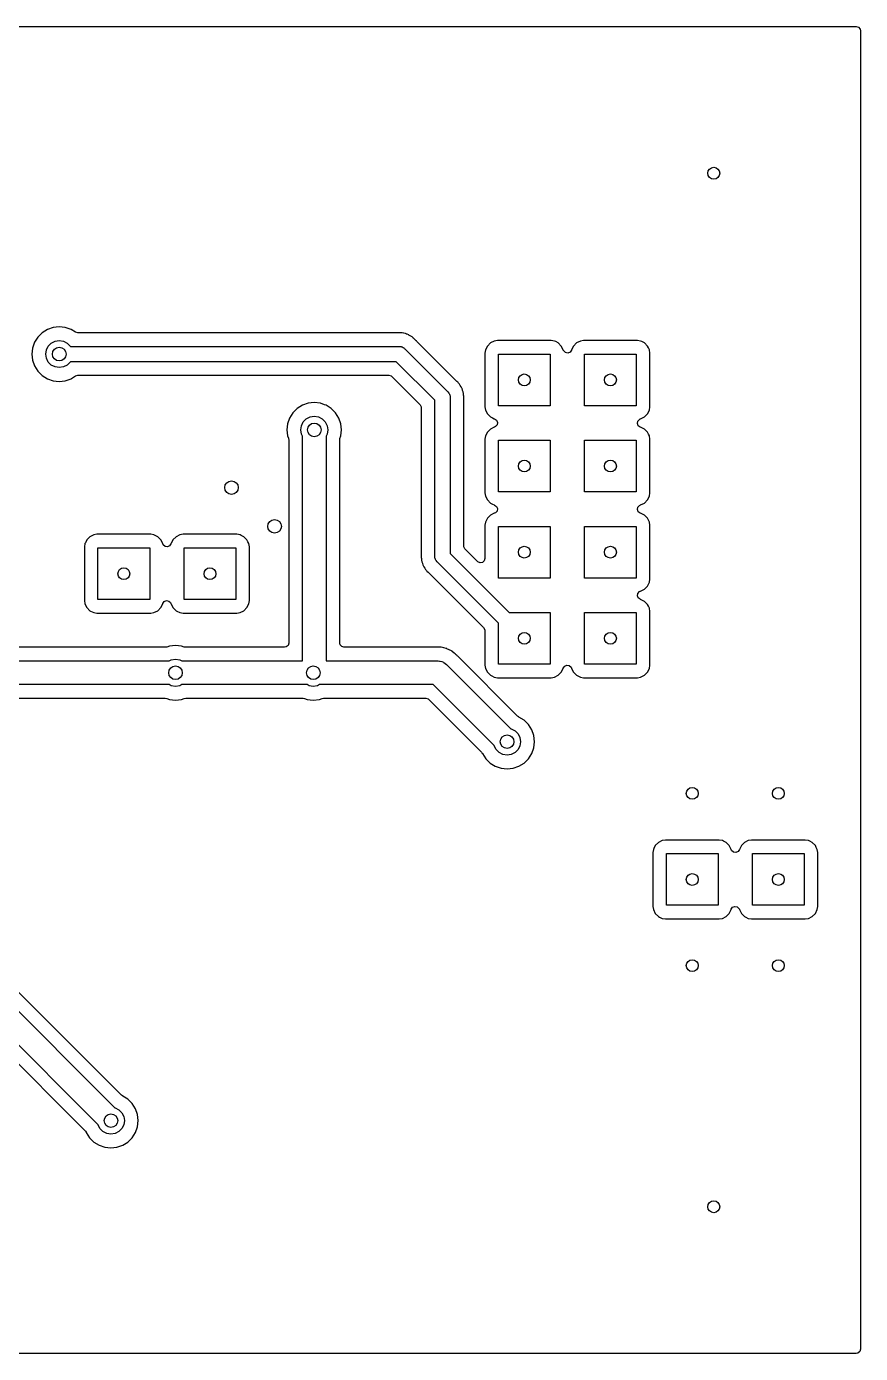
# Model space of a CAD drawing. Extents: x 0.23 to 2.57, y 0.23 to 1.77.
# Drawn here: x 1.602 to 2.57, y 0.23 to 1.77 of the extents above; entities that cross this region are included whole.
import ezdxf

# ---------------------------------------------------------------- set-up
doc = ezdxf.new("R2010")
doc.units = 0
doc.header["$MEASUREMENT"] = 0
doc.layers.add('BLACK', color=7, linetype='CONTINUOUS')

msp = doc.modelspace()

# ---------------------------------------------------------------- linework, layer by layer
at = {"layer": 'BLACK', "linetype": 'CONTINUOUS'}
for p, q in [((0.234665, 1.7703), (2.56533, 1.7703)), ((2.56533, 1.7703), (2.56802, 1.76951)), ((2.56802, 1.76951), (2.56985, 1.7674)), ((2.56985, 1.7674), (2.5703, 1.76533)), ((2.5703, 1.76533), (2.5703, 0.234665)), ((1.62624, 1.41857), (1.62023, 1.4148)), ((1.63294, 1.42092), (1.62624, 1.41857)), ((1.62624, 1.41857), (1.62624, 1.41857)), ((1.64, 1.42172), (1.63294, 1.42092)), ((1.63294, 1.42092), (1.63294, 1.42092)), ((1.63294, 1.42092), (1.63294, 1.42092)), ((1.64706, 1.42092), (1.64, 1.42172)), ((1.65376, 1.41857), (1.64706, 1.42092)), ((1.65883, 1.41539), (1.65376, 1.41857)), ((1.65376, 1.41857), (1.65376, 1.41857)), ((1.61143, 1.40376), (1.60989, 1.39938)), ((1.6152, 1.40977), (1.61143, 1.40376)), ((1.61143, 1.40376), (1.61143, 1.40376)), ((1.62023, 1.4148), (1.6152, 1.40977)), ((1.6152, 1.40977), (1.6152, 1.40977)), ((1.62023, 1.4148), (1.62023, 1.4148)), ((1.62726, 1.39926), (1.63074, 1.40274)), ((1.63074, 1.40274), (1.63513, 1.40498)), ((1.63513, 1.40498), (1.64, 1.40575)), ((1.64, 1.40575), (1.64487, 1.40498)), ((1.64487, 1.40498), (1.64926, 1.40274)), ((1.64926, 1.40274), (1.65274, 1.39926)), ((1.66147, 1.41463), (1.65883, 1.41539)), ((2.03372, 1.41463), (1.66147, 1.41463)), ((2.03396, 1.41464), (2.03372, 1.41463)), ((2.03578, 1.41481), (2.03396, 1.41464)), ((2.03655, 1.41469), (2.03578, 1.41481)), ((2.03578, 1.41481), (2.03578, 1.41481)), ((2.03733, 1.41463), (2.03655, 1.41469)), ((2.03811, 1.41463), (2.03733, 1.41463)), ((2.03989, 1.41417), (2.03811, 1.41463)), ((2.03811, 1.41463), (2.03811, 1.41463)), ((2.04012, 1.41412), (2.03989, 1.41417)), ((2.04192, 1.41384), (2.04012, 1.41412)), ((2.04193, 1.41384), (2.04192, 1.41384)), ((2.04264, 1.41353), (2.04193, 1.41384)), ((2.04338, 1.41327), (2.04264, 1.41353)), ((2.04414, 1.41308), (2.04338, 1.41327)), ((2.04574, 1.4122), (2.04414, 1.41308)), ((2.04414, 1.41308), (2.04414, 1.41308)), ((2.04595, 1.41209), (2.04574, 1.4122)), ((2.04676, 1.41175), (2.04595, 1.41209)), ((2.04764, 1.41137), (2.04676, 1.41175)), ((2.04825, 1.41089), (2.04764, 1.41137)), ((2.04764, 1.41137), (2.04764, 1.41137)), ((2.0489, 1.41046), (2.04825, 1.41089)), ((2.04959, 1.41008), (2.0489, 1.41046)), ((2.05093, 1.40883), (2.04959, 1.41008)), ((2.04959, 1.41008), (2.04959, 1.41008)), ((2.0511, 1.40868), (2.05093, 1.40883)), ((2.05132, 1.40851), (2.0511, 1.40868)), ((2.05214, 1.40769), (2.05132, 1.40851)), ((2.05132, 1.40851), (2.05132, 1.40851)), ((2.05413, 1.40582), (2.05214, 1.40769)), ((2.05432, 1.40558), (2.05413, 1.40582)), ((2.05433, 1.40559), (2.05432, 1.40558)), ((2.05472, 1.4051), (2.05433, 1.40559)), ((2.10151, 1.35832), (2.05472, 1.4051)), ((2.14062, 1.40292), (2.13708, 1.39938)), ((2.14507, 1.40518), (2.14062, 1.40292)), ((2.14876, 1.40577), (2.14507, 1.40518)), ((2.21124, 1.40577), (2.14876, 1.40577)), ((2.21493, 1.40518), (2.21124, 1.40577)), ((2.21124, 1.40577), (2.21124, 1.40577)), ((2.2164, 1.40444), (2.21493, 1.40518)), ((2.21938, 1.40292), (2.2164, 1.40444)), ((2.22292, 1.39938), (2.21938, 1.40292)), ((2.24062, 1.40292), (2.23708, 1.39938)), ((2.24507, 1.40518), (2.24062, 1.40292)), ((2.24876, 1.40577), (2.24507, 1.40518)), ((2.31124, 1.40577), (2.24876, 1.40577)), ((2.31493, 1.40518), (2.31124, 1.40577)), ((2.31124, 1.40577), (2.31124, 1.40577)), ((2.3164, 1.40444), (2.31493, 1.40518)), ((2.31938, 1.40292), (2.3164, 1.40444)), ((2.32292, 1.39938), (2.31938, 1.40292)), ((1.60908, 1.39706), (1.60828, 1.39)), ((1.60828, 1.39), (1.60908, 1.38294)), ((1.60989, 1.39938), (1.60908, 1.39706)), ((1.62425, 1.39), (1.62502, 1.39487)), ((1.62502, 1.38513), (1.62425, 1.39)), ((1.62502, 1.39487), (1.62726, 1.39926)), ((1.65274, 1.39926), (1.65294, 1.39886)), ((1.65294, 1.39886), (2.035, 1.39886)), ((2.035, 1.39886), (2.03684, 1.39866)), ((2.03684, 1.39866), (2.03748, 1.39838)), ((2.03748, 1.39838), (2.03817, 1.39827)), ((2.03817, 1.39827), (2.03915, 1.39764)), ((2.03915, 1.39764), (2.04021, 1.39717)), ((2.04021, 1.39717), (2.04068, 1.39665)), ((2.04068, 1.39665), (2.04126, 1.39626)), ((2.04126, 1.39626), (2.09126, 1.34626)), ((2.13482, 1.39493), (2.13423, 1.39124)), ((2.13423, 1.39124), (2.13423, 1.39124)), ((2.13423, 1.39124), (2.13423, 1.32876)), ((2.13708, 1.39938), (2.13482, 1.39493)), ((2.13482, 1.39493), (2.13482, 1.39493)), ((2.15, 1.33), (2.15, 1.39)), ((2.15, 1.39), (2.21, 1.39)), ((2.21, 1.39), (2.21, 1.33)), ((2.22518, 1.39493), (2.22292, 1.39938)), ((2.22528, 1.39463), (2.22518, 1.39493)), ((2.22575, 1.3936), (2.22528, 1.39463)), ((2.22781, 1.39171), (2.22575, 1.3936)), ((2.23057, 1.39123), (2.22781, 1.39171)), ((2.23314, 1.39232), (2.23057, 1.39123)), ((2.23472, 1.39463), (2.23314, 1.39232)), ((2.23482, 1.39493), (2.23472, 1.39463)), ((2.23708, 1.39938), (2.23482, 1.39493)), ((2.25, 1.33), (2.25, 1.39)), ((2.25, 1.39), (2.31, 1.39)), ((2.31, 1.39), (2.31, 1.33)), ((2.32405, 1.39716), (2.32292, 1.39938)), ((2.32518, 1.39493), (2.32405, 1.39716)), ((2.32577, 1.39124), (2.32518, 1.39493)), ((2.32577, 1.32876), (2.32577, 1.39124)), ((1.60908, 1.38294), (1.60908, 1.38294)), ((1.60908, 1.38294), (1.61143, 1.37624)), ((1.61143, 1.37624), (1.61143, 1.37624)), ((1.61143, 1.37624), (1.6152, 1.37023)), ((1.62726, 1.38074), (1.62502, 1.38513)), ((1.63074, 1.37726), (1.62726, 1.38074)), ((1.63513, 1.37502), (1.63074, 1.37726)), ((1.64, 1.37425), (1.63513, 1.37502)), ((1.64487, 1.37502), (1.64, 1.37425)), ((1.64926, 1.37726), (1.64487, 1.37502)), ((1.65274, 1.38074), (1.64926, 1.37726)), ((1.65294, 1.38114), (1.65274, 1.38074)), ((2.03133, 1.38114), (1.65294, 1.38114)), ((2.07614, 1.33633), (2.03133, 1.38114)), ((1.6152, 1.37023), (1.6152, 1.37023)), ((1.6152, 1.37023), (1.62023, 1.3652)), ((1.62023, 1.3652), (1.62023, 1.3652)), ((1.62023, 1.3652), (1.62624, 1.36143)), ((1.62624, 1.36143), (1.62624, 1.36143)), ((1.62624, 1.36143), (1.62624, 1.36143)), ((1.62624, 1.36143), (1.63294, 1.35908)), ((1.63294, 1.35908), (1.64, 1.35828)), ((1.64, 1.35828), (1.64706, 1.35908)), ((1.64706, 1.35908), (1.65376, 1.36143)), ((1.65376, 1.36143), (1.65429, 1.36176)), ((1.65429, 1.36176), (1.65883, 1.36461)), ((1.65883, 1.36461), (1.66147, 1.36537)), ((1.66147, 1.36537), (2.02274, 1.36537)), ((2.02274, 1.36537), (2.02543, 1.36459)), ((2.02543, 1.36459), (2.02625, 1.36392)), ((2.02625, 1.36392), (2.05892, 1.33125)), ((2.10168, 1.35816), (2.10151, 1.35832)), ((2.10281, 1.35723), (2.10168, 1.35816)), ((2.10309, 1.35699), (2.10281, 1.35723)), ((2.10355, 1.35636), (2.10309, 1.35699)), ((2.10309, 1.35699), (2.10309, 1.35699)), ((2.10406, 1.35577), (2.10355, 1.35636)), ((2.10461, 1.35521), (2.10406, 1.35577)), ((2.09126, 1.34626), (2.09243, 1.34482)), ((2.09243, 1.34482), (2.09268, 1.34417)), ((2.09268, 1.34417), (2.09309, 1.3436)), ((2.09309, 1.3436), (2.09333, 1.34247)), ((2.09333, 1.34247), (2.09375, 1.34139)), ((2.09375, 1.34139), (2.09371, 1.34069)), ((2.09371, 1.34069), (2.09386, 1.34)), ((2.10555, 1.35364), (2.10461, 1.35521)), ((2.10567, 1.35344), (2.10555, 1.35364)), ((2.10675, 1.35196), (2.10567, 1.35344)), ((2.10704, 1.35123), (2.10675, 1.35196)), ((2.10738, 1.35053), (2.10704, 1.35123)), ((2.10778, 1.34986), (2.10738, 1.35053)), ((2.10829, 1.3481), (2.10778, 1.34986)), ((2.10837, 1.34788), (2.10829, 1.3481)), ((2.10904, 1.34617), (2.10837, 1.34788)), ((2.10914, 1.3454), (2.10904, 1.34617)), ((2.10904, 1.34617), (2.10904, 1.34617)), ((2.10904, 1.34617), (2.10904, 1.34617)), ((2.1093, 1.34463), (2.10914, 1.3454)), ((2.10952, 1.34388), (2.1093, 1.34463)), ((2.10957, 1.34205), (2.10952, 1.34388)), ((2.10959, 1.34182), (2.10957, 1.34205)), ((2.10963, 1.34155), (2.10959, 1.34182)), ((2.10963, 1.34039), (2.10963, 1.34155)), ((2.10963, 1.34155), (2.10963, 1.34155)), ((2.10971, 1.33766), (2.10963, 1.34039)), ((1.91634, 1.32679), (1.91132, 1.32177)), ((1.91635, 1.32679), (1.91634, 1.32679)), ((1.92236, 1.33057), (1.91635, 1.32679)), ((1.92906, 1.33292), (1.92236, 1.33057)), ((1.92236, 1.33057), (1.92236, 1.33057)), ((1.93612, 1.33371), (1.92906, 1.33292)), ((1.92906, 1.33292), (1.92906, 1.33292)), ((1.92906, 1.33292), (1.92906, 1.33292)), ((1.94318, 1.33292), (1.93612, 1.33371)), ((1.94794, 1.33125), (1.94318, 1.33292)), ((1.94988, 1.33057), (1.94794, 1.33125)), ((1.95589, 1.32679), (1.94988, 1.33057)), ((1.94988, 1.33057), (1.94988, 1.33057)), ((1.96092, 1.32177), (1.95589, 1.32679)), ((1.95589, 1.32679), (1.95589, 1.32679)), ((2.05892, 1.33125), (2.06026, 1.3288)), ((2.06026, 1.3288), (2.06037, 1.32774)), ((2.06037, 1.32774), (2.06037, 1.15827)), ((2.07614, 1.155), (2.07614, 1.33633)), ((2.09386, 1.34), (2.09386, 1.15867)), ((2.10963, 1.33673), (2.10969, 1.33735)), ((2.10963, 1.16726), (2.10963, 1.33673)), ((2.10968, 1.33735), (2.10971, 1.33766)), ((2.10969, 1.33735), (2.10968, 1.33735)), ((2.13423, 1.32876), (2.13482, 1.32507)), ((2.13482, 1.32507), (2.13708, 1.32062)), ((2.21, 1.33), (2.15, 1.33)), ((2.31, 1.33), (2.25, 1.33)), ((2.32292, 1.32062), (2.32518, 1.32507)), ((2.32518, 1.32507), (2.32577, 1.32876)), ((1.90754, 1.31576), (1.9052, 1.30906)), ((1.91132, 1.32177), (1.90754, 1.31576)), ((1.90754, 1.31576), (1.90754, 1.31576)), ((1.91132, 1.32177), (1.91132, 1.32177)), ((1.92114, 1.30687), (1.92338, 1.31126)), ((1.92338, 1.31126), (1.92686, 1.31474)), ((1.92686, 1.31474), (1.93125, 1.31698)), ((1.93125, 1.31698), (1.93612, 1.31775)), ((1.93612, 1.31775), (1.94099, 1.31698)), ((1.94099, 1.31698), (1.94538, 1.31474)), ((1.94538, 1.31474), (1.94886, 1.31126)), ((1.94886, 1.31126), (1.9511, 1.30687)), ((1.96469, 1.31576), (1.96092, 1.32177)), ((1.96092, 1.32177), (1.96092, 1.32177)), ((1.96704, 1.30906), (1.96469, 1.31576)), ((1.96469, 1.31576), (1.96469, 1.31576)), ((1.96469, 1.31576), (1.96469, 1.31576)), ((2.13708, 1.32062), (2.14062, 1.31708)), ((2.14062, 1.31708), (2.14288, 1.31593)), ((2.14288, 1.31593), (2.14507, 1.31482)), ((2.14507, 1.31482), (2.14507, 1.31482)), ((2.14507, 1.31482), (2.14537, 1.31472)), ((2.14537, 1.31472), (2.14768, 1.31314)), ((2.14768, 1.31314), (2.14877, 1.31057)), ((2.14877, 1.31057), (2.14829, 1.30781)), ((2.31123, 1.30943), (2.31171, 1.31219)), ((2.31171, 1.31219), (2.3136, 1.31425)), ((2.3136, 1.31425), (2.31463, 1.31472)), ((2.31463, 1.31472), (2.31493, 1.31482)), ((2.31493, 1.31482), (2.31938, 1.31708)), ((2.31493, 1.31482), (2.31493, 1.31482)), ((2.31938, 1.31708), (2.32292, 1.32062)), ((1.9052, 1.30906), (1.9044, 1.302)), ((1.9044, 1.302), (1.9052, 1.29494)), ((1.9052, 1.30906), (1.9052, 1.30906)), ((1.9052, 1.29494), (1.90612, 1.29232)), ((1.92037, 1.302), (1.92114, 1.30687)), ((1.92114, 1.29713), (1.92037, 1.302)), ((1.92234, 1.29478), (1.92114, 1.29713)), ((1.92234, 1.03378), (1.92234, 1.29478)), ((1.9511, 1.29713), (1.9499, 1.29478)), ((1.9499, 1.29478), (1.9499, 1.03378)), ((1.9511, 1.30687), (1.95187, 1.302)), ((1.95187, 1.302), (1.9511, 1.29713)), ((1.96594, 1.29181), (1.96704, 1.29494)), ((1.96783, 1.302), (1.96704, 1.30906)), ((1.96704, 1.29494), (1.96783, 1.302)), ((2.13482, 1.29493), (2.13423, 1.29124)), ((2.13708, 1.29938), (2.13482, 1.29493)), ((2.13482, 1.29493), (2.13482, 1.29493)), ((2.14062, 1.30292), (2.13708, 1.29938)), ((2.14507, 1.30518), (2.14062, 1.30292)), ((2.14537, 1.30528), (2.14507, 1.30518)), ((2.1464, 1.30575), (2.14537, 1.30528)), ((2.14829, 1.30781), (2.1464, 1.30575)), ((2.31232, 1.30686), (2.31123, 1.30943)), ((2.31463, 1.30528), (2.31232, 1.30686)), ((2.31493, 1.30518), (2.31463, 1.30528)), ((2.31938, 1.30292), (2.31493, 1.30518)), ((2.32292, 1.29938), (2.31938, 1.30292)), ((2.32405, 1.29716), (2.32292, 1.29938)), ((2.32518, 1.29493), (2.32405, 1.29716)), ((2.32577, 1.29124), (2.32518, 1.29493)), ((1.90612, 1.29232), (1.90629, 1.29181)), ((1.90629, 1.29181), (1.90657, 1.29018)), ((1.90657, 1.29018), (1.90657, 1.05451)), ((1.96567, 1.29018), (1.96594, 1.29181)), ((1.96567, 1.05451), (1.96567, 1.29018)), ((2.13423, 1.29124), (2.13423, 1.29124)), ((2.13423, 1.29124), (2.13423, 1.22876)), ((2.15, 1.23), (2.15, 1.29)), ((2.15, 1.29), (2.21, 1.29)), ((2.21, 1.29), (2.21, 1.23)), ((2.25, 1.23), (2.25, 1.29)), ((2.25, 1.29), (2.31, 1.29)), ((2.31, 1.29), (2.31, 1.23)), ((2.32577, 1.22876), (2.32577, 1.29124)), ((2.13423, 1.22876), (2.13482, 1.22507)), ((2.13482, 1.22507), (2.13708, 1.22062)), ((2.13708, 1.22062), (2.14062, 1.21708)), ((2.14062, 1.21708), (2.14288, 1.21593)), ((2.21, 1.23), (2.15, 1.23)), ((2.31, 1.23), (2.25, 1.23)), ((2.31493, 1.21482), (2.31938, 1.21708)), ((2.31938, 1.21708), (2.32292, 1.22062)), ((2.32292, 1.22062), (2.32518, 1.22507)), ((2.32518, 1.22507), (2.32577, 1.22876)), ((2.14062, 1.20292), (2.13708, 1.19938)), ((2.14507, 1.20518), (2.14062, 1.20292)), ((2.14288, 1.21593), (2.14507, 1.21482)), ((2.14507, 1.21482), (2.14507, 1.21482)), ((2.14507, 1.21482), (2.14537, 1.21472)), ((2.14537, 1.20528), (2.14507, 1.20518)), ((2.14537, 1.21472), (2.14768, 1.21314)), ((2.1464, 1.20575), (2.14537, 1.20528)), ((2.14829, 1.20781), (2.1464, 1.20575)), ((2.14768, 1.21314), (2.14877, 1.21057)), ((2.14877, 1.21057), (2.14829, 1.20781)), ((2.31123, 1.20943), (2.31171, 1.21219)), ((2.31232, 1.20686), (2.31123, 1.20943)), ((2.31171, 1.21219), (2.3136, 1.21425)), ((2.31463, 1.20528), (2.31232, 1.20686)), ((2.3136, 1.21425), (2.31463, 1.21472)), ((2.31463, 1.21472), (2.31493, 1.21482)), ((2.31493, 1.20518), (2.31463, 1.20528)), ((2.31493, 1.21482), (2.31493, 1.21482)), ((2.31938, 1.20292), (2.31493, 1.20518)), ((2.32292, 1.19938), (2.31938, 1.20292)), ((2.13482, 1.19493), (2.13423, 1.19124)), ((2.13423, 1.19124), (2.13423, 1.19124)), ((2.13423, 1.19124), (2.13423, 1.15257)), ((2.13708, 1.19938), (2.13482, 1.19493)), ((2.13482, 1.19493), (2.13482, 1.19493)), ((2.15, 1.13), (2.15, 1.19)), ((2.15, 1.19), (2.21, 1.19)), ((2.21, 1.19), (2.21, 1.13)), ((2.25, 1.13), (2.25, 1.19)), ((2.25, 1.19), (2.31, 1.19)), ((2.31, 1.19), (2.31, 1.13)), ((2.32405, 1.19716), (2.32292, 1.19938)), ((2.32518, 1.19493), (2.32405, 1.19716)), ((2.32577, 1.19124), (2.32518, 1.19493)), ((2.32577, 1.12876), (2.32577, 1.19124)), ((1.67032, 1.17092), (1.66982, 1.16993)), ((1.67208, 1.17438), (1.67032, 1.17092)), ((1.67562, 1.17792), (1.67208, 1.17438)), ((1.68007, 1.18018), (1.67562, 1.17792)), ((1.68376, 1.18077), (1.68007, 1.18018)), ((1.74624, 1.18077), (1.68376, 1.18077)), ((1.74993, 1.18018), (1.74624, 1.18077)), ((1.74624, 1.18077), (1.74624, 1.18077)), ((1.7514, 1.17944), (1.74993, 1.18018)), ((1.75438, 1.17792), (1.7514, 1.17944)), ((1.75792, 1.17438), (1.75438, 1.17792)), ((1.76018, 1.16993), (1.75792, 1.17438)), ((1.77208, 1.17438), (1.76982, 1.16993)), ((1.77562, 1.17792), (1.77208, 1.17438)), ((1.78007, 1.18018), (1.77562, 1.17792)), ((1.78376, 1.18077), (1.78007, 1.18018)), ((1.84624, 1.18077), (1.78376, 1.18077)), ((1.84993, 1.18018), (1.84624, 1.18077)), ((1.84624, 1.18077), (1.84624, 1.18077)), ((1.8514, 1.17944), (1.84993, 1.18018)), ((1.85438, 1.17792), (1.8514, 1.17944)), ((1.85792, 1.17438), (1.85438, 1.17792)), ((1.85905, 1.17216), (1.85792, 1.17438)), ((1.86018, 1.16993), (1.85905, 1.17216)), ((1.66982, 1.16993), (1.66923, 1.16624)), ((1.66923, 1.16624), (1.66923, 1.16624)), ((1.66923, 1.16624), (1.66923, 1.10376)), ((1.685, 1.105), (1.685, 1.165)), ((1.685, 1.165), (1.745, 1.165)), ((1.745, 1.165), (1.745, 1.105)), ((1.76028, 1.16963), (1.76018, 1.16993)), ((1.76075, 1.1686), (1.76028, 1.16963)), ((1.76281, 1.16671), (1.76075, 1.1686)), ((1.76557, 1.16623), (1.76281, 1.16671)), ((1.76814, 1.16732), (1.76557, 1.16623)), ((1.76972, 1.16963), (1.76814, 1.16732)), ((1.76982, 1.16993), (1.76972, 1.16963)), ((1.785, 1.105), (1.785, 1.165)), ((1.785, 1.165), (1.845, 1.165)), ((1.845, 1.165), (1.845, 1.105)), ((1.86077, 1.16624), (1.86018, 1.16993)), ((1.86077, 1.10376), (1.86077, 1.16624)), ((2.06032, 1.15765), (2.06029, 1.15734)), ((2.06029, 1.15734), (2.06037, 1.15461)), ((2.06037, 1.15827), (2.06031, 1.15765)), ((2.06031, 1.15765), (2.06032, 1.15765)), ((2.09386, 1.15867), (2.16253, 1.09)), ((2.10974, 1.1662), (2.10963, 1.16726)), ((2.11108, 1.16375), (2.10974, 1.1662)), ((2.12576, 1.14906), (2.11108, 1.16375)), ((2.06037, 1.15461), (2.06037, 1.15345)), ((2.06037, 1.15345), (2.06041, 1.15318)), ((2.06041, 1.15318), (2.06043, 1.15295)), ((2.06043, 1.15295), (2.06048, 1.15112)), ((2.06048, 1.15112), (2.06048, 1.15112)), ((2.06048, 1.15112), (2.0607, 1.15037)), ((2.0607, 1.15037), (2.06086, 1.1496)), ((2.06086, 1.1496), (2.06096, 1.14883)), ((2.06096, 1.14883), (2.06096, 1.14883)), ((2.06096, 1.14883), (2.06163, 1.14712)), ((2.06163, 1.14712), (2.06171, 1.1469)), ((2.06171, 1.1469), (2.06222, 1.14514)), ((2.06222, 1.14514), (2.06222, 1.14514)), ((2.06222, 1.14514), (2.06262, 1.14447)), ((2.06262, 1.14447), (2.06296, 1.14377)), ((2.06296, 1.14377), (2.06325, 1.14304)), ((2.06325, 1.14304), (2.06325, 1.14304)), ((2.06325, 1.14304), (2.06433, 1.14156)), ((2.06433, 1.14156), (2.06445, 1.14136)), ((2.06445, 1.14136), (2.06539, 1.13979)), ((2.07629, 1.15431), (2.07614, 1.155)), ((2.07625, 1.15361), (2.07629, 1.15431)), ((2.07667, 1.15253), (2.07625, 1.15361)), ((2.07691, 1.1514), (2.07667, 1.15253)), ((2.07732, 1.15083), (2.07691, 1.1514)), ((2.07757, 1.15018), (2.07732, 1.15083)), ((2.07874, 1.14874), (2.07757, 1.15018)), ((2.15, 1.07747), (2.07874, 1.14874)), ((2.12602, 1.14882), (2.12576, 1.14906)), ((2.12857, 1.14766), (2.12602, 1.14882)), ((2.13133, 1.14806), (2.12857, 1.14766)), ((2.13344, 1.14989), (2.13133, 1.14806)), ((2.13423, 1.15257), (2.13344, 1.14989)), ((2.06539, 1.13979), (2.06594, 1.13923)), ((2.06594, 1.13923), (2.06645, 1.13864)), ((2.06645, 1.13864), (2.06691, 1.13801)), ((2.06691, 1.13801), (2.06832, 1.13684)), ((2.06832, 1.13684), (2.06849, 1.13668)), ((2.06849, 1.13668), (2.11726, 1.08792)), ((2.21, 1.13), (2.15, 1.13)), ((2.31, 1.13), (2.25, 1.13)), ((2.32292, 1.12062), (2.32518, 1.12507)), ((2.32518, 1.12507), (2.32577, 1.12876)), ((2.31123, 1.10943), (2.31171, 1.11219)), ((2.31232, 1.10686), (2.31123, 1.10943)), ((2.31171, 1.11219), (2.3136, 1.11425)), ((2.3136, 1.11425), (2.31463, 1.11472)), ((2.31463, 1.11472), (2.31493, 1.11482)), ((2.31493, 1.11482), (2.31938, 1.11708)), ((2.31493, 1.11482), (2.31493, 1.11482)), ((2.31938, 1.11708), (2.32292, 1.12062)), ((1.66923, 1.10376), (1.66982, 1.10007)), ((1.66982, 1.10007), (1.67208, 1.09562)), ((1.67208, 1.09562), (1.67562, 1.09208)), ((1.745, 1.105), (1.685, 1.105)), ((1.75438, 1.09208), (1.75792, 1.09562)), ((1.75792, 1.09562), (1.76018, 1.10007)), ((1.76018, 1.10007), (1.76028, 1.10037)), ((1.76018, 1.10007), (1.76018, 1.10007)), ((1.76028, 1.10037), (1.76186, 1.10268)), ((1.76186, 1.10268), (1.76443, 1.10377)), ((1.76443, 1.10377), (1.76719, 1.10329)), ((1.76719, 1.10329), (1.76925, 1.1014)), ((1.76925, 1.1014), (1.76972, 1.10037)), ((1.76972, 1.10037), (1.76982, 1.10007)), ((1.76982, 1.10007), (1.77208, 1.09562)), ((1.77208, 1.09562), (1.77562, 1.09208)), ((1.845, 1.105), (1.785, 1.105)), ((1.85438, 1.09208), (1.85792, 1.09562)), ((1.85792, 1.09562), (1.86018, 1.10007)), ((1.86018, 1.10007), (1.86077, 1.10376)), ((2.31463, 1.10528), (2.31232, 1.10686)), ((2.31493, 1.10518), (2.31463, 1.10528)), ((2.31938, 1.10292), (2.31493, 1.10518)), ((2.32292, 1.09938), (2.31938, 1.10292)), ((2.32405, 1.09716), (2.32292, 1.09938)), ((2.32518, 1.09493), (2.32405, 1.09716)), ((2.32577, 1.09124), (2.32518, 1.09493)), ((1.67562, 1.09208), (1.67635, 1.09171)), ((1.67635, 1.09171), (1.68007, 1.08982)), ((1.68007, 1.08982), (1.68376, 1.08923)), ((1.68376, 1.08923), (1.74624, 1.08923)), ((1.74624, 1.08923), (1.74993, 1.08982)), ((1.74993, 1.08982), (1.75438, 1.09208)), ((1.77562, 1.09208), (1.77635, 1.09171)), ((1.77635, 1.09171), (1.78007, 1.08982)), ((1.78007, 1.08982), (1.78376, 1.08923)), ((1.78376, 1.08923), (1.84624, 1.08923)), ((1.84624, 1.08923), (1.84993, 1.08982)), ((1.84993, 1.08982), (1.85438, 1.09208)), ((2.11726, 1.08792), (2.13278, 1.07239)), ((2.16253, 1.09), (2.21, 1.09)), ((2.21, 1.09), (2.21, 1.03)), ((2.25, 1.03), (2.25, 1.09)), ((2.25, 1.09), (2.31, 1.09)), ((2.31, 1.09), (2.31, 1.03)), ((2.32577, 1.02876), (2.32577, 1.09124)), ((2.13278, 1.07239), (2.13412, 1.06994)), ((2.13412, 1.06994), (2.13423, 1.06889)), ((2.13423, 1.06889), (2.13423, 1.02876)), ((2.15, 1.03), (2.15, 1.07747)), ((1.76318, 1.04955), (1.54429, 1.04955)), ((1.76482, 1.04983), (1.76318, 1.04955)), ((1.76483, 1.04983), (1.76482, 1.04983)), ((1.76794, 1.05092), (1.76483, 1.04983)), ((1.775, 1.05172), (1.76794, 1.05092)), ((1.78206, 1.05092), (1.775, 1.05172)), ((1.78517, 1.04983), (1.78206, 1.05092)), ((1.78518, 1.04983), (1.78517, 1.04983)), ((1.78682, 1.04955), (1.78518, 1.04983)), ((1.90161, 1.04955), (1.78682, 1.04955)), ((1.90367, 1.05), (1.90161, 1.04955)), ((1.90578, 1.05183), (1.90367, 1.05)), ((1.90657, 1.05451), (1.90578, 1.05183)), ((1.96611, 1.05245), (1.96567, 1.05451)), ((1.96795, 1.05033), (1.96611, 1.05245)), ((1.97063, 1.04955), (1.96795, 1.05033)), ((2.07957, 1.04955), (1.97063, 1.04955)), ((2.08259, 1.04964), (2.07957, 1.04955)), ((2.08288, 1.04961), (2.08259, 1.04964)), ((2.08259, 1.04964), (2.08259, 1.04964)), ((2.08317, 1.04958), (2.08288, 1.04961)), ((2.08288, 1.04961), (2.08288, 1.04961)), ((2.08345, 1.04955), (2.08317, 1.04958)), ((2.08317, 1.04958), (2.08317, 1.04958)), ((2.0864, 1.04885), (2.08345, 1.04955)), ((2.08936, 1.04824), (2.0864, 1.04885)), ((2.08963, 1.04815), (2.08936, 1.04824)), ((2.08936, 1.04824), (2.08936, 1.04824)), ((2.08936, 1.04824), (2.08936, 1.04824)), ((2.08936, 1.04824), (2.08936, 1.04824)), ((2.0899, 1.04806), (2.08963, 1.04815)), ((2.08963, 1.04815), (2.08963, 1.04815)), ((2.0899, 1.04805), (2.0899, 1.04806)), ((2.09017, 1.04795), (2.0899, 1.04805)), ((2.09288, 1.0466), (2.09017, 1.04795)), ((2.09017, 1.04795), (2.09017, 1.04795)), ((2.09017, 1.04795), (2.09017, 1.04795)), ((2.09017, 1.04795), (2.09017, 1.04795)), ((1.53571, 1.03378), (1.76778, 1.03378)), ((1.76778, 1.03378), (1.77013, 1.03498)), ((1.77013, 1.03498), (1.775, 1.03575)), ((1.775, 1.03575), (1.77987, 1.03498)), ((1.77987, 1.03498), (1.78222, 1.03378)), ((1.78222, 1.03378), (1.92234, 1.03378)), ((1.9499, 1.03378), (2.08, 1.03378)), ((2.08, 1.03378), (2.08142, 1.03366)), ((2.08142, 1.03366), (2.0817, 1.03367)), ((2.0817, 1.03367), (2.08187, 1.03362)), ((2.08187, 1.03362), (2.08227, 1.03359)), ((2.08227, 1.03359), (2.08415, 1.03295)), ((2.08415, 1.03295), (2.08605, 1.03238)), ((2.08605, 1.03238), (2.08629, 1.03221)), ((2.08629, 1.03221), (2.08656, 1.03212)), ((2.09562, 1.04532), (2.09288, 1.0466)), ((2.09586, 1.04517), (2.09562, 1.04532)), ((2.09611, 1.04502), (2.09586, 1.04517)), ((2.09586, 1.04517), (2.09586, 1.04517)), ((2.09611, 1.04501), (2.09611, 1.04502)), ((2.09635, 1.04485), (2.09611, 1.04501)), ((2.09866, 1.04291), (2.09635, 1.04485)), ((2.09968, 1.04211), (2.09866, 1.04291)), ((2.09991, 1.04188), (2.09968, 1.04211)), ((2.10006, 1.04174), (2.09991, 1.04188)), ((2.10096, 1.04099), (2.10006, 1.04174)), ((2.10164, 1.04041), (2.10096, 1.04099)), ((2.1022, 1.03966), (2.10164, 1.04041)), ((2.10267, 1.03912), (2.1022, 1.03966)), ((2.17212, 0.969671), (2.10267, 1.03912)), ((2.08656, 1.03212), (2.08813, 1.0309)), ((2.08813, 1.0309), (2.08974, 1.02974)), ((2.08974, 1.02974), (2.16444, 0.955044)), ((2.13423, 1.02876), (2.13482, 1.02507)), ((2.13482, 1.02507), (2.13708, 1.02062)), ((2.13708, 1.02062), (2.14062, 1.01708)), ((2.14062, 1.01708), (2.14214, 1.01631)), ((2.21, 1.03), (2.15, 1.03)), ((2.21493, 1.01482), (2.21938, 1.01708)), ((2.21938, 1.01708), (2.22292, 1.02062)), ((2.22292, 1.02062), (2.22518, 1.02507)), ((2.22518, 1.02507), (2.22528, 1.02537)), ((2.22518, 1.02507), (2.22518, 1.02507)), ((2.22528, 1.02537), (2.22686, 1.02768)), ((2.22686, 1.02768), (2.22943, 1.02877)), ((2.22943, 1.02877), (2.23219, 1.02829)), ((2.23219, 1.02829), (2.23425, 1.0264)), ((2.23425, 1.0264), (2.23472, 1.02537)), ((2.23472, 1.02537), (2.23482, 1.02507)), ((2.23482, 1.02507), (2.23708, 1.02062)), ((2.23708, 1.02062), (2.24062, 1.01708)), ((2.24062, 1.01708), (2.24214, 1.01631)), ((2.31, 1.03), (2.25, 1.03)), ((2.31493, 1.01482), (2.31938, 1.01708)), ((2.31938, 1.01708), (2.32292, 1.02062)), ((2.32292, 1.02062), (2.32518, 1.02507)), ((2.32518, 1.02507), (2.32577, 1.02876)), ((1.76778, 1.00622), (1.54378, 1.00622)), ((1.77013, 1.00502), (1.76778, 1.00622)), ((1.775, 1.00425), (1.77013, 1.00502)), ((1.77987, 1.00502), (1.775, 1.00425)), ((1.78222, 1.00622), (1.77987, 1.00502)), ((1.92778, 1.00622), (1.78222, 1.00622)), ((1.93013, 1.00502), (1.92778, 1.00622)), ((1.935, 1.00425), (1.93013, 1.00502)), ((1.93987, 1.00502), (1.935, 1.00425)), ((1.94222, 1.00622), (1.93987, 1.00502)), ((2.07429, 1.00622), (1.94222, 1.00622)), ((2.14496, 0.935557), (2.07429, 1.00622)), ((2.14214, 1.01631), (2.14507, 1.01482)), ((2.14507, 1.01482), (2.14876, 1.01423)), ((2.14876, 1.01423), (2.21124, 1.01423)), ((2.21124, 1.01423), (2.21493, 1.01482)), ((2.24214, 1.01631), (2.24507, 1.01482)), ((2.24507, 1.01482), (2.24876, 1.01423)), ((2.24876, 1.01423), (2.31124, 1.01423)), ((2.31124, 1.01423), (2.31493, 1.01482)), ((1.56451, 0.990453), (1.76318, 0.990453)), ((1.76318, 0.990453), (1.76482, 0.990174)), ((1.76482, 0.990174), (1.76794, 0.98908)), ((1.76794, 0.98908), (1.775, 0.988285)), ((1.775, 0.988285), (1.78206, 0.98908)), ((1.78206, 0.98908), (1.78518, 0.990174)), ((1.78518, 0.990174), (1.78682, 0.990453)), ((1.78682, 0.990453), (1.92318, 0.990453)), ((1.92318, 0.990453), (1.92482, 0.990174)), ((1.92482, 0.990174), (1.92794, 0.98908)), ((1.92794, 0.98908), (1.935, 0.988285)), ((1.935, 0.988285), (1.94206, 0.98908)), ((1.94206, 0.98908), (1.94518, 0.990174)), ((1.94518, 0.990174), (1.94682, 0.990453)), ((1.94682, 0.990453), (2.06571, 0.990453)), ((2.06571, 0.990453), (2.06839, 0.989665)), ((2.06839, 0.989665), (2.06921, 0.989)), ((2.06921, 0.989), (2.13033, 0.927884)), ((2.17355, 0.968771), (2.17212, 0.969671)), ((2.17351, 0.968695), (2.17355, 0.968771)), ((2.17376, 0.968574), (2.17351, 0.968695)), ((2.17977, 0.964796), (2.17376, 0.968574)), ((2.1848, 0.959774), (2.17977, 0.964796)), ((2.17977, 0.964796), (2.17977, 0.964796)), ((2.18857, 0.953761), (2.1848, 0.959774)), ((2.1848, 0.959774), (2.1848, 0.959774)), ((2.16444, 0.955044), (2.16487, 0.954977)), ((2.16487, 0.954977), (2.16926, 0.95274)), ((2.16926, 0.95274), (2.17274, 0.949256)), ((2.17274, 0.949256), (2.17498, 0.944866)), ((2.17498, 0.944866), (2.17575, 0.94)), ((2.17575, 0.94), (2.17498, 0.935134)), ((2.19092, 0.947057), (2.18857, 0.953761)), ((2.18857, 0.953761), (2.18857, 0.953761)), ((2.18857, 0.953761), (2.18857, 0.953761)), ((2.19172, 0.94), (2.19092, 0.947057)), ((2.19092, 0.932943), (2.19172, 0.94)), ((2.13033, 0.927884), (2.13123, 0.926453)), ((2.13123, 0.926453), (2.1313, 0.92649)), ((2.1313, 0.92649), (2.13143, 0.926239)), ((2.13143, 0.926239), (2.1352, 0.920226)), ((2.14502, 0.935134), (2.14496, 0.935557)), ((2.14726, 0.930744), (2.14502, 0.935134)), ((2.15074, 0.92726), (2.14726, 0.930744)), ((2.15513, 0.925023), (2.15074, 0.92726)), ((2.16, 0.924252), (2.15513, 0.925023)), ((2.16487, 0.925023), (2.16, 0.924252)), ((2.16926, 0.92726), (2.16487, 0.925023)), ((2.17274, 0.930744), (2.16926, 0.92726)), ((2.17498, 0.935134), (2.17274, 0.930744)), ((2.1848, 0.920226), (2.18857, 0.926239)), ((2.18857, 0.926239), (2.19092, 0.932943)), ((2.1352, 0.920226), (2.1352, 0.920226)), ((2.1352, 0.920226), (2.14023, 0.915204)), ((2.14023, 0.915204), (2.14023, 0.915204)), ((2.14023, 0.915204), (2.14624, 0.911426)), ((2.14624, 0.911426), (2.14624, 0.911426)), ((2.14624, 0.911426), (2.14624, 0.911426)), ((2.14624, 0.911426), (2.15294, 0.90908)), ((2.15294, 0.90908), (2.16, 0.908285)), ((2.16, 0.908285), (2.16706, 0.90908)), ((2.16706, 0.90908), (2.17376, 0.911426)), ((2.17376, 0.911426), (2.17977, 0.915204)), ((2.17977, 0.915204), (2.1848, 0.920226)), ((2.33208, 0.819384), (2.33036, 0.816008)), ((2.33562, 0.822915), (2.33208, 0.819384)), ((2.34007, 0.825183), (2.33562, 0.822915)), ((2.34376, 0.825768), (2.34007, 0.825183)), ((2.40624, 0.825768), (2.34376, 0.825768)), ((2.40993, 0.825183), (2.40624, 0.825768)), ((2.40624, 0.825768), (2.40624, 0.825768)), ((2.4114, 0.824437), (2.40993, 0.825183)), ((2.41438, 0.822915), (2.4114, 0.824437)), ((2.41792, 0.819384), (2.41438, 0.822915)), ((2.42018, 0.814933), (2.41792, 0.819384)), ((2.43208, 0.819384), (2.42982, 0.814933)), ((2.43562, 0.822915), (2.43208, 0.819384)), ((2.44007, 0.825183), (2.43562, 0.822915)), ((2.44376, 0.825768), (2.44007, 0.825183)), ((2.50624, 0.825768), (2.44376, 0.825768)), ((2.50993, 0.825183), (2.50624, 0.825768)), ((2.50624, 0.825768), (2.50624, 0.825768)), ((2.5114, 0.824437), (2.50993, 0.825183)), ((2.51438, 0.822915), (2.5114, 0.824437)), ((2.51792, 0.819384), (2.51438, 0.822915)), ((2.51905, 0.817158), (2.51792, 0.819384)), ((2.52018, 0.814933), (2.51905, 0.817158)), ((1.68496, 0.495557), (1.37725, 0.803258)), ((1.40699, 0.8125), (1.70444, 0.515044)), ((2.32982, 0.814933), (2.32923, 0.811241)), ((2.32923, 0.811241), (2.32923, 0.811241)), ((2.32923, 0.811241), (2.32923, 0.748759)), ((2.33036, 0.816008), (2.32982, 0.814933)), ((2.345, 0.75), (2.345, 0.81)), ((2.345, 0.81), (2.405, 0.81)), ((2.405, 0.81), (2.405, 0.75)), ((2.42028, 0.814628), (2.42018, 0.814933)), ((2.42075, 0.813599), (2.42028, 0.814628)), ((2.42281, 0.811709), (2.42075, 0.813599)), ((2.42557, 0.811232), (2.42281, 0.811709)), ((2.42814, 0.81232), (2.42557, 0.811232)), ((2.42972, 0.814628), (2.42814, 0.81232)), ((2.42982, 0.814933), (2.42972, 0.814628)), ((2.445, 0.75), (2.445, 0.81)), ((2.445, 0.81), (2.505, 0.81)), ((2.505, 0.81), (2.505, 0.75)), ((2.52077, 0.811241), (2.52018, 0.814933)), ((2.52077, 0.748759), (2.52077, 0.811241)), ((1.37218, 0.786037), (1.67033, 0.487884)), ((1.71212, 0.52967), (1.49303, 0.748759)), ((2.32923, 0.748759), (2.32982, 0.745067)), ((2.32982, 0.745067), (2.33208, 0.740616)), ((2.33208, 0.740616), (2.33562, 0.737085)), ((2.405, 0.75), (2.345, 0.75)), ((2.41438, 0.737085), (2.41792, 0.740616)), ((2.41792, 0.740616), (2.42018, 0.745067)), ((2.42018, 0.745067), (2.42028, 0.745372)), ((2.42018, 0.745067), (2.42018, 0.745067)), ((2.42028, 0.745372), (2.42186, 0.747679)), ((2.42186, 0.747679), (2.42443, 0.748768)), ((2.42443, 0.748768), (2.42719, 0.748291)), ((2.42719, 0.748291), (2.42925, 0.746401)), ((2.42925, 0.746401), (2.42972, 0.745372)), ((2.42972, 0.745372), (2.42982, 0.745067)), ((2.42982, 0.745067), (2.43208, 0.740616)), ((2.43208, 0.740616), (2.43562, 0.737085)), ((2.505, 0.75), (2.445, 0.75)), ((2.51438, 0.737085), (2.51792, 0.740616)), ((2.51792, 0.740616), (2.52018, 0.745067)), ((2.52018, 0.745067), (2.52077, 0.748759)), ((2.33562, 0.737085), (2.33714, 0.73631)), ((2.33714, 0.73631), (2.34007, 0.734817)), ((2.34007, 0.734817), (2.34376, 0.734232)), ((2.34376, 0.734232), (2.40624, 0.734232)), ((2.40624, 0.734232), (2.40993, 0.734817)), ((2.40993, 0.734817), (2.41438, 0.737085)), ((2.43562, 0.737085), (2.43714, 0.73631)), ((2.43714, 0.73631), (2.44007, 0.734817)), ((2.44007, 0.734817), (2.44376, 0.734232)), ((2.44376, 0.734232), (2.50624, 0.734232)), ((2.50624, 0.734232), (2.50993, 0.734817)), ((2.50993, 0.734817), (2.51438, 0.737085)), ((1.71355, 0.528771), (1.71212, 0.52967)), ((1.71351, 0.528695), (1.71355, 0.528771)), ((1.71376, 0.528574), (1.71351, 0.528695)), ((1.71977, 0.524796), (1.71376, 0.528574)), ((1.7248, 0.519774), (1.71977, 0.524796)), ((1.71977, 0.524796), (1.71977, 0.524796)), ((1.70444, 0.515044), (1.70487, 0.514977)), ((1.70487, 0.514977), (1.70926, 0.51274)), ((1.70926, 0.51274), (1.71274, 0.509256)), ((1.71274, 0.509256), (1.71498, 0.504866)), ((1.72857, 0.513761), (1.7248, 0.519774)), ((1.7248, 0.519774), (1.7248, 0.519774)), ((1.73092, 0.507057), (1.72857, 0.513761)), ((1.72857, 0.513761), (1.72857, 0.513761)), ((1.72857, 0.513761), (1.72857, 0.513761)), ((1.68502, 0.495134), (1.68496, 0.495557)), ((1.68726, 0.490744), (1.68502, 0.495134)), ((1.71498, 0.495134), (1.71274, 0.490744)), ((1.71498, 0.504866), (1.71575, 0.5)), ((1.71575, 0.5), (1.71498, 0.495134)), ((1.73172, 0.5), (1.73092, 0.507057)), ((1.73092, 0.492943), (1.73172, 0.5)), ((1.67033, 0.487884), (1.67123, 0.486454)), ((1.67123, 0.486454), (1.6713, 0.48649)), ((1.6713, 0.48649), (1.67143, 0.486239)), ((1.67143, 0.486239), (1.6752, 0.480226)), ((1.6752, 0.480226), (1.6752, 0.480226)), ((1.6752, 0.480226), (1.68023, 0.475204)), ((1.69074, 0.48726), (1.68726, 0.490744)), ((1.69513, 0.485023), (1.69074, 0.48726)), ((1.7, 0.484252), (1.69513, 0.485023)), ((1.70487, 0.485023), (1.7, 0.484252)), ((1.70926, 0.48726), (1.70487, 0.485023)), ((1.71274, 0.490744), (1.70926, 0.48726)), ((1.71977, 0.475204), (1.7248, 0.480226)), ((1.7248, 0.480226), (1.72857, 0.486239)), ((1.72857, 0.486239), (1.73092, 0.492943)), ((1.68023, 0.475204), (1.68023, 0.475204)), ((1.68023, 0.475204), (1.68624, 0.471426)), ((1.68624, 0.471426), (1.68624, 0.471426)), ((1.68624, 0.471426), (1.68624, 0.471426)), ((1.68624, 0.471426), (1.69294, 0.46908)), ((1.69294, 0.46908), (1.7, 0.468285)), ((1.7, 0.468285), (1.70706, 0.46908)), ((1.70706, 0.46908), (1.71376, 0.471426)), ((1.71376, 0.471426), (1.71977, 0.475204)), ((2.56951, 0.231983), (2.5674, 0.230153)), ((2.5703, 0.234665), (2.56951, 0.231983)), ((2.56533, 0.229705), (0.234665, 0.229705)), ((2.5674, 0.230153), (2.56533, 0.229705))]:
    msp.add_line(p, q, dxfattribs=at)
at = {"layer": 'BLACK'}
for centre, radius in [((2.4, 1.6), 0.00689), ((1.64, 1.39), 0.007874), ((2.18, 1.36), 0.00689), ((2.28, 1.36), 0.00689), ((1.93612, 1.302), 0.007874), ((2.18, 1.26), 0.00689), ((2.28, 1.26), 0.00689), ((1.84, 1.235), 0.007874), ((1.89, 1.19), 0.007874), ((2.18, 1.16), 0.00689), ((2.28, 1.16), 0.00689), ((1.715, 1.135), 0.00689), ((1.815, 1.135), 0.00689), ((2.18, 1.06), 0.00689), ((2.28, 1.06), 0.00689), ((1.775, 1.02), 0.007874), ((1.935, 1.02), 0.007874), ((2.16, 0.94), 0.007874), ((2.375, 0.88), 0.00689), ((2.475, 0.88), 0.00689), ((2.375, 0.78), 0.00689), ((2.475, 0.78), 0.00689), ((2.375, 0.68), 0.00689), ((2.475, 0.68), 0.00689), ((1.7, 0.5), 0.007874), ((2.4, 0.4), 0.00689)]:
    msp.add_circle(centre, radius, dxfattribs=at)

doc.saveas('drawing.dxf')
